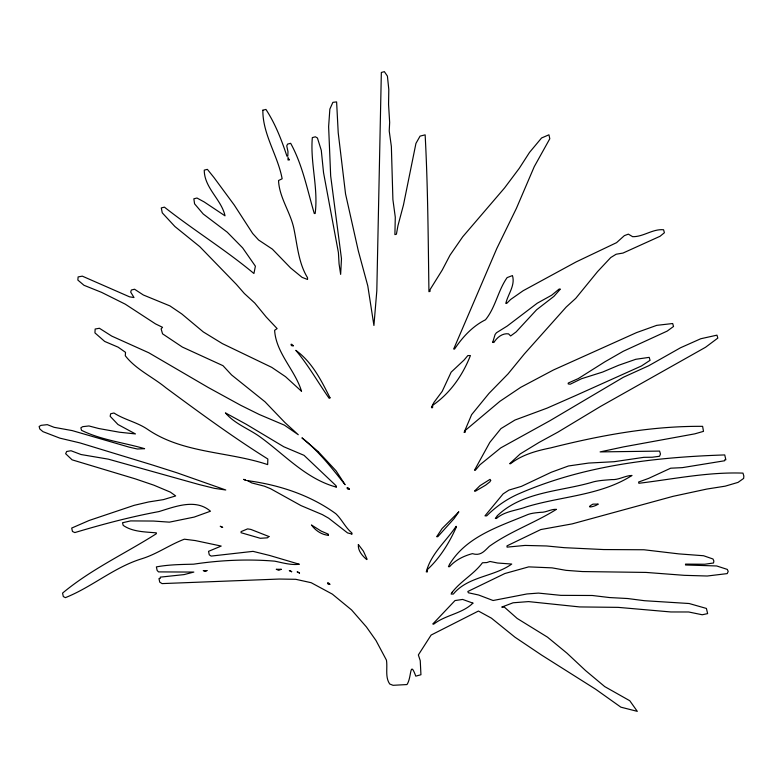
<?xml version="1.0" encoding="UTF-8"?>
<svg xmlns="http://www.w3.org/2000/svg" width="783" height="783" viewBox="0 0 783 783"><rect width="100%" height="100%" fill="white"/><g stroke="black" fill="none" stroke-linecap="round" stroke-linejoin="round"><path stroke-width="1.17" d="M262.853 110.207C262.628 134.392 277.779 155.288 282.144 178.769L278.533 180.521C279.296 198.011 291.002 212.81 294.144 229.908C297.442 246.068 298.714 263.401 307.543 277.74L307.543 279.472L302.091 277.368L290.63 267.982L272.376 249.141L258.605 240.009L252.664 233.471L234.283 205.087L213.916 177.457L207.378 169.353L204.255 170.136C204.246 187.91 221.491 199.548 225.034 215.844L204.206 201.955L196.973 198.021L193.851 198.804L194.576 203.825L203.218 213.994L227.236 232.189L242.632 247.868L255.395 266.2L253.917 273.512C225.338 249.64 193.548 230.143 164.43 207.143L161.288 207.916L162.267 212.849L174.883 226.502L199.734 246.616L236.358 284.356L244.345 293.498L254.759 303.041L266.171 316.958L277.123 328.596L274.618 330.289C276.017 353.133 295.113 370.026 301.543 391.304L285.541 376.701L271.77 367.374L222.401 343.629L203.277 331.914L181.764 313.924L169.921 305.899L143.358 294.995L134.559 289.23L131.378 290.004L130.683 292.069L134.01 297.55L129.567 296.845L82.303 276.145L78.114 276.937L77.86 280.079L83.977 285.286L101.575 292.362L125.27 304.176L155.474 323.878L162.541 327.323L161.102 328.87L162.561 333.832L182.331 347.045L222.989 365.681L231.592 374.959L265.016 401.787L284.973 422.614L298.274 434.731L284.425 425.159L259.271 414.491L240.773 405.32L208.337 387.546L148.77 352.761L111.744 336.103L99.402 328.263L95.154 329.036L94.939 332.892L104.687 341.437L118.135 347.172L125.525 352.34L125.3 355.756C135.782 369.37 152.705 376.926 165.869 387.771C199.264 412.406 232.668 437.012 267.845 459.014L267.659 464.603C228.156 451.351 182.782 453.553 147.498 429.28C137.113 422.194 124.458 419.805 113.946 413.003L110.657 413.767L110.149 416.282L117.969 424.503L135.459 433.929L119.437 432.216L98.717 428.516L88.939 425.952L82.675 426.676L80.864 427.821L81.51 430.307C101.066 439.997 123.665 442.522 144.601 448.679L137.338 449.011L129.234 447.162L72.261 430.611L54.115 427.322L47.313 424.65L41.029 425.355L39.15 426.471L39.786 428.986L42.948 431.648L59.86 438.147L79.876 442.884L151.98 464.848L176.772 472.736L225.768 489.992L214.454 488.347L199.117 484.55L108.299 459.151L81.04 454.531L71.018 450.744L66.653 451.488L65.655 453.729L72.095 459.836L135.283 478.863L153.928 485.206L170.41 492.145L175.676 495.933L163.412 499.623L148.653 501.952L134.177 505.329L89.164 520.47L71.703 528.065L72.457 531.461L74.825 532.577C102.544 524.287 130.428 516.858 158.959 511.573C175.461 506.562 195.554 498.331 210.47 511.211L194.155 517.093L169.402 522.153L153.507 521.047L130.624 520.91L122.53 522.741L123.176 525.364C132.562 531.941 145.207 531.863 156.355 532.861L156.355 533.722C125.182 553.571 91.112 569.261 62.562 593.103L63.315 596.558L65.38 597.644C92.061 587.054 114.132 567.186 142.007 558.69C157.001 554.031 169.784 544.684 184.357 539.203L195.31 540.573L221.188 546.064L208.532 551.34L209.276 554.824L211.136 556.087L253.026 551.359L269.665 555.48L299.321 564.249C290.973 565.336 282.81 562.791 274.706 561.166C247.663 558.896 220.434 560.158 193.616 564.181C181.137 564.484 168.658 564.602 156.385 566.902L157.138 570.435L158.528 571.893L193.841 572.079L184.103 574.595L160.261 577.14L160.231 578.412L158.978 578.588L159.732 582.141L162.071 583.599L279.325 579.048L295.739 579.303L311.154 582.699L332.315 594.111L351.567 609.928L366.415 626.938L375.987 640.494L386.45 660.157C387.702 667.948 384.903 677.099 389.738 684.009L393.056 685.311L406.964 684.557C411.887 677.403 409.499 659.09 415.783 676.15L420.941 674.74L420.246 660.666L418.357 654.94L431.12 635.052L478.433 611.043L491.44 618.169L514.969 637.196L541.533 655.048L595.628 689.216L620.87 707.166L637.293 711.346L629.777 700.736L604.75 686.613L585.576 670.581L566.99 653.188L547.513 637.166L517.191 618.462L504.467 607.216L501.756 607.089L513.11 602.783L528.545 601.598L579.704 606.933L618.149 607.363L670.884 611.963L688.678 611.983L702.234 614.763L707.626 613.618L706.413 608.44L689.138 603.517L644.478 600.708L627.614 598.525L609.556 597.556L592.31 595.491L560.843 595.354L538.45 593.093L526.959 593.954L493.094 600.512L478.638 595.011L468.322 592.76L467.862 591.468L504.878 573.518L528.701 566.872L552.064 567.861L566.06 570.347L582.435 571.561L645.995 572.422L684.313 575.329L707.245 576.014L727.221 573.606L728.2 571.414L727.309 569.407L716.69 565.962L685.526 564.983L685.526 564.112L704.778 564.24L713.528 562.987L713.871 561.01L712.98 558.993L703.584 555.744L678.832 553.884L643.959 549.764L603.762 549.558L564.318 547.679L546.524 545.966L525.06 545.428L507.061 547.131L506.963 545.878L540.759 529.562L572.158 523.886L673.008 496.344L706.873 489.052L725.195 486.165L738.036 482.387L743.644 478.423L743.85 476.054L742.969 473.118C707.91 471.855 673.282 479.147 638.859 483.277L638.605 482.034L648.598 478.403L670.688 468.195L682.355 467.637L724.627 460.756L724.627 459.885L725.851 459.817L724.745 454.933C655.244 457.194 584.392 465.386 520.078 493.241C507.492 498.536 496.353 506.229 486.703 515.86L484.961 515.86L503.117 493.887L508.96 490.08L521.39 486.38L551.271 472.266L568.487 465.973L588.62 463.066L614.126 461.706L643.832 457.331L652.239 457.233L659.531 456.274L660.46 454.023L659.589 451.086L600.101 451.908L623.62 446.868L694.785 433.851L703.496 431.364L702.615 426.344C651.231 425.913 600.453 435.348 550.801 447.866C536.619 450.734 522.104 454.669 510.536 463.722L509.664 463.722L520.196 453.925L539.076 442.424L557.907 432.138L600.581 406.406L705.561 347.261L717.815 338.099L716.964 335.153L700.765 338.745L680.505 347.769L648.755 365.73L623.454 377.22L549.872 420.745L500.738 447.896L479.92 464.799L475.359 470.24L474.488 470.24L489.806 442.405L500.954 428.604L514.979 420.031L547.033 408.149L575.26 395.738L641.453 365.984L650.056 360.317L649.205 357.361L635.796 359.289L618.687 365.26L602.587 372.072L581.515 378.727L570.2 384.228L568.213 383.915L568.213 383.053L578.275 378.59L604.916 361.795L623.258 351.273L667.214 331.082L673.527 326.482L672.685 323.526L656.731 325.356L636.559 332.599L553.454 369.977L520.685 387.36L499.936 401.288L465.249 430.435L465.249 432.177L464.084 432.451L471.62 414.667L489.003 393.369L508.02 373.922L524.316 353.994L566.217 307.024L575.759 298.343L597.537 271.642L610.74 257.548L616.143 254.23L622.994 253.066L660.01 236.3L664.415 232.727L663.583 229.762C652.621 228.744 643.44 236.926 632.635 236.681L628.357 234.137L624.374 235.624L616.554 242.661L576.18 261.894L523.171 290.718L510.643 299.468L506.679 303.422L505.818 303.422C507.913 294.222 515.508 285.306 512.444 275.577L507.13 277.593C497.949 290.571 495.619 307.376 485.489 319.787C472.501 326.237 462.557 337.13 454.561 349.042L453.69 349.042L496.823 248.446L516.418 208.327L534.26 166.652L549.803 138.748L548.942 134.803L541.562 137.984L529.523 152.401L519.266 168.325L504.546 187.959L462.724 236.779L450.019 255.17L442.209 270.096L430.063 289.593L430.063 291.335L428.937 291.697C428.174 239.5 427.919 186.687 425.14 134.852L420.079 136.115L415.939 143.406L403.46 204.989L397.95 225.71L396.404 234.234L394.896 234.606L395.288 217.185L392.9 199.587L391.363 146.49L389.22 130.976L389.66 122.442L388.554 104.374L388.799 89.448L387.409 76.088L384.365 71.654L381.341 72.457L376.809 290.826L373.922 325.483L367.785 285.864L358.301 250.844L345.548 193.93L338.217 132.767L336.612 101.907L332.883 102.338L329.858 109.082L328.625 126.65L330.671 175.96L341.476 258.733L340.644 274.383L339.078 263.94L338.413 252.615L323.536 172.642L321.284 150.326L317.438 138.004L315.383 136.8L312.329 137.602C310.117 162.903 318.466 188.028 315.158 213.505L314.286 213.505C307.269 189.877 302.649 165.066 290.659 143.309L287.586 144.101L286.754 145.863L287.997 151.765L287.792 156.16L286.921 156.16C281.577 139.951 275.322 123.753 265.936 109.424L262.853 110.207M293.341 345.753C290.601 347.026 289.867 341.574 293.341 345.753M329.839 584.245C327.098 585.518 326.364 580.066 329.839 584.245M349.394 489.111C346.644 490.383 345.91 484.931 349.394 489.111M289.201 159.81L287.997 159.967L287.997 157.461L289.201 159.81M358.379 544.528C357.733 550.645 362.333 555.803 366.659 559.532L367.11 559.258L363.41 551.173L358.379 544.528M492.771 342.161L493.858 342.523C496.911 337.571 502.402 332.961 508.539 333.861L510.643 335.966L516.114 331.933L536.6 309.774L553.894 296.395L560.383 289.093L559.091 289.093L551.721 295.181L537.236 303.217L507.218 326.051L496.461 332.746L495.091 334.517L492.771 342.161M458.73 511.945L454.12 518.561L437.775 536.707L436.679 536.707L442.111 528.525L458.73 511.945M456.332 527.086C449.422 542.541 440.017 557.936 427.449 569.486L427.391 571.893L426.275 571.893C430.934 553.728 446.075 541.366 456.127 526.284L456.332 527.086M431.736 406.661L431.453 407.689L432.578 407.689L432.666 405.31C450.205 393.262 462.714 375.194 470.417 355.56L467.862 355.56L464.045 360.063L451.145 372.16L442.199 391.373L433.958 402.403L431.736 406.661M281.166 569.29L278.738 570.318L276.262 569.29L281.166 569.29M449.53 564.386L448.434 566.686L449.559 566.686C455.442 560.011 463.888 555.861 472.394 553.65C480.654 556.214 484.295 551.173 489.336 546.328C510.262 531.344 534.877 522.897 556.429 509.341C550.948 508.97 546.123 512.591 540.495 512.336C536.326 512.767 532.088 513.031 528.104 514.441C499.603 526.352 466.404 536.316 449.53 564.386M490.677 480.419L489.933 481.809L485.666 485.147L475.575 491.098L474.478 491.098L479.999 485.656L490.011 479.362L490.677 480.419M452.153 592.291L451.106 594.052L453.328 594.052C468.087 576.229 493.789 576.914 511.72 564.054L497.567 563.016L490.011 561.47L486.84 562.566L482.455 562.771C473.911 574.184 460.844 581.045 452.153 592.291M206.957 570.592L205.156 571.453L203.277 570.592L206.957 570.592M472.912 603.125C462.313 613.627 445.625 614.9 433.89 624.031L432.774 624.031L455.021 600.561L462.636 599.435L472.912 603.125M497.43 515.615L495.336 518.463L496.451 518.463C504.761 511.142 516.379 510.633 526.342 506.885C561.372 496.207 600.502 495.58 632.008 475.457C625.128 475.545 618.922 480.048 611.719 479.597C605.68 480.106 599.592 480.361 593.671 481.79C561.382 491.597 523.161 491.107 497.43 515.615M598.036 504.125C595.491 506.513 583.805 509.038 592.985 504.125L598.036 504.125M268.961 536.521L267.375 537.833L260.318 538.293L241.076 532.724L241.076 531.618L247.585 528.887L250.854 529.416L268.961 536.521M351.861 534.045L347.515 532.89L328.645 518.189L322.342 514.607L300.985 505.593L270.536 488.7L264.302 486.155L251.862 482.964L247.585 480.664C278.944 484.853 310.137 494.983 335.868 513.746C341.936 519.52 345.352 527.546 351.861 532.92L351.861 534.045M330.025 397.833L329.095 398.224C317.947 382.349 308.453 365.279 295.817 350.344C312.035 361.981 321.284 380.421 330.025 397.833M246.077 480.498L243.679 479.362A27.542 27.542 0 0 0 245.099 479.862L246.077 480.498M222.617 527.419L220.219 526.284A27.552 27.552 0 0 0 221.638 526.773L222.617 527.419M291.687 571.727L289.299 570.592A27.542 27.542 0 0 0 290.718 571.081L291.687 571.727M299.507 573.029L297.119 571.893A27.532 27.532 0 0 0 298.538 572.393L299.507 573.029M328.4 535.298C321.578 534.75 315.373 530.473 311.458 524.982L321.147 531.089L328.4 534.212L328.4 535.298M336.22 487.075C305.429 478.746 283.877 453.739 258.654 435.896C247.545 428.311 234.303 423.397 225.435 412.895L246.342 424.337L283.808 446.77L304.029 455.334L334.302 484.051L336.22 485.959L336.22 487.075M318.25 451.683L301.944 437.844C318.779 451.155 331.845 468.146 345.107 484.726L336.064 470.798L318.25 451.683"/></g></svg>
